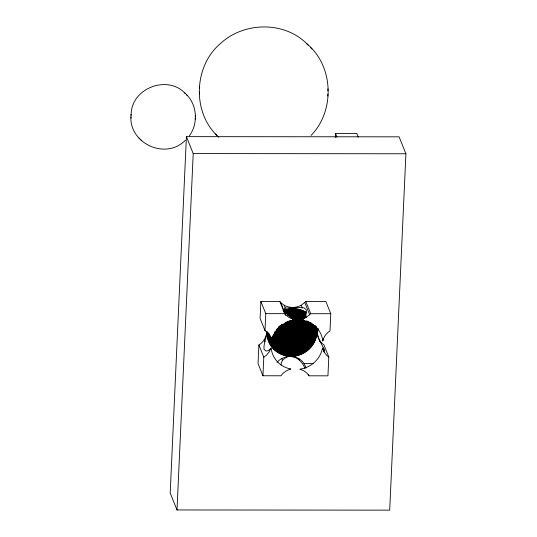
<?xml version="1.0" encoding="UTF-8"?>
<svg xmlns="http://www.w3.org/2000/svg" width="537" height="537" viewBox="0 0 537 537"><rect width="100%" height="100%" fill="white"/><g stroke="black" fill="none" stroke-linecap="round" stroke-linejoin="round"><path stroke-width="0.81" d="M301.23 354.212L302.667 353.561L287.127 321.905C276.891 326.147 285.416 341.874 294.659 335.739C303.814 331.389 296.518 317.092 287.604 321.69L301.23 354.212C286.161 361.636 265.473 349.386 267.272 332M185.46 140.204C165.195 161.1 126.893 142.439 131.176 113.575C132.042 87.853 168.088 74.482 185.372 93.646M189.319 135.868C198.791 123.174 197.126 103.225 184.721 92.982M218.814 137.25C191.823 113.475 193.307 66.299 220.626 43.369C244.456 21.406 285.61 20.97 308.131 45.081M311.051 135.458C335.182 110.79 333.752 65.923 306.822 43.759M287.416 356.024L288.846 336.766L291.96 321.052M131.115 115.435L131.135 114.488M131.088 118.127L131.102 117.16M195.226 119.147L195.24 118.214M195.253 116.489L195.273 115.522M199.556 94.042L199.589 92.109M199.616 88.665L199.65 86.766M302.667 353.561C312.393 349.01 318.783 337.733 316.508 327.046L306.835 326.456L275.843 330.946M327.892 90.766L327.926 88.84M327.832 96.083L327.865 94.217M275.635 350.983C283.442 336.719 293.155 322.328 306.063 312.272C300.78 309.037 294.263 307.996 288.201 309.178L288.564 314.917L287.57 315.138M291 317.817L292.088 308.728M290.483 317.837L291.309 308.768M286.651 355.903L288.846 336.766M186.413 136.646L170.202 493.026L177.009 509.962L389.701 510.15L405.912 153.77L399.105 136.834L186.413 136.646L193.219 153.582L177.009 509.962M266.929 331.893C266.426 336.444 263.627 342.398 258.888 344.976L258.042 363.569L262.949 375.766L280.878 375.786L283.006 373.275L286.644 370.691L290.53 368.966A26.152 24.595 -21.9 0 1 271.252 348.842L270.99 348.13L268.54 350.641L265.949 351.023L264.05 349.365C263.392 343.224 266.795 337.565 266.896 331.45M293.101 319.079L289.067 317.448L285.664 314.857L280.757 302.66L279.864 301.472L260.868 301.458L260.096 318.441L265.003 330.638L267.298 332.39L269.849 335.766L271.373 339.699L271.863 339.545A26.152 24.595 -21.9 0 1 292.94 320.367L292.88 318.542L288.107 315.051L286.765 313.454L284.704 310.05L284.637 308.164L298.847 307.573L304.143 307.889L306.285 309.768C307.036 313.487 304.714 316.743 301.727 318.636M262.949 375.766L263.795 357.172L258.888 344.976M265.003 330.638L265.775 313.655L260.868 301.458M323.636 350.56L323.744 348.117M335.283 137.579L335.471 133.424L356.736 133.445L358.273 137.271M318.213 328.832C316.192 334.591 318.918 341.532 323.892 344.848L328.798 357.051L327.946 375.826L308.963 375.806L307.07 373.296L303.66 370.705L299.941 369.201L301.035 369.389M330.772 313.715L329.987 330.879C326.436 333.155 323.549 336.927 322.797 341.129L322.609 339.773A26.152 24.595 -21.9 0 0 301.854 320.139L301.908 319.092L306.083 317.468L310.728 313.695L330.772 313.715L325.865 301.512L305.822 301.492L301.176 305.264A17.171 16.144 -21.9 0 1 284.167 305.251L280.757 302.66M290.92 320.998L289.557 345.291L289.738 356.246C285.382 357.004 280.905 360.26 280.992 365.113M285.892 355.756C287.288 339.827 290.504 323.65 296.753 308.956M291.443 321.012L289.618 336.86L288.96 356.192M288.973 309.037L289.268 316.394M285.14 355.588L286.59 344.875L288.342 336.659L286.107 344.747L284.395 355.4M291.759 317.817L292.081 314.622L293.652 308.708M291.249 317.81L292.873 308.708M289.618 336.86L288.557 345.21L288.188 356.118M322.878 340.438L323.334 338.344M283.657 355.192C286.161 339.283 290.913 323.073 299.774 309.58M289.752 308.929L289.644 316.34M282.925 354.957L285.16 344.465L287.597 336.451L284.691 344.298L282.2 354.702M292.383 318.656L293.081 314.669L295.209 308.788M291.873 318.622L294.43 308.735M290.53 308.835L290.188 317.072M281.489 354.42C285.449 338.793 291.437 322.871 301.244 310.024M280.791 354.118C284.838 338.397 291.719 322.623 302.68 310.561M280.099 353.802L283.335 343.714L286.657 336.061L282.898 343.499L279.421 353.46M292.571 318.676L293.585 314.716L295.981 308.862M304.828 368.254C303.298 363.455 299.277 359.266 294.632 357.192L294.726 356.877C300.203 358.333 304.62 362.603 305.902 368.181M278.757 353.091C284.248 337.8 292.329 322.502 304.07 311.178M278.099 352.708L282.046 343.015L286.208 335.826M276.837 351.883L281.234 342.478L290.517 328.597L295.061 314.95L298.277 309.225M292.47 321.126L294.571 314.857L297.511 309.077M277.461 352.306L281.636 342.754L285.771 335.565M276.226 351.44L280.838 342.197L285.362 335.276M328.798 357.051L326.738 355.481L324.187 352.104L322.663 348.177L322.307 349.077A26.152 24.595 -21.9 0 1 300.23 369.154M292.98 321.227L295.551 315.058L299.028 309.386M275.058 350.5C282.757 336.256 293.551 323.032 306.157 312.95M270.99 348.13L269.111 352.057L266.251 355.427L263.795 357.172M274.494 350.003L279.717 341.27L284.972 334.96M293.477 321.361L296.511 315.313L300.512 309.789M273.951 349.493C281.838 335.914 293.437 324.496 305.58 314.722M273.427 348.963L279.032 340.592L284.603 334.625M272.924 348.412C281.314 335.397 293.517 324.945 305.962 315.951M293.961 321.522L297.444 315.635L301.969 310.279M272.434 347.848L278.388 339.881L284.254 334.262M271.964 347.271C279.663 335.31 291.786 327.389 303.439 319.69M271.514 346.68L277.797 339.122L283.784 333.685M294.43 321.717L298.357 316.004L303.378 310.856M271.084 346.076C279.368 334.524 291.994 327.402 304.056 320.428C319.28 341.653 277.904 357.595 275.051 331.577L282.368 329.778L275.092 332.054M270.675 345.452L277.253 338.33L283.509 333.276M270.292 344.821C279.851 333.417 293.397 325.818 307.271 320.911M295.33 322.187L299.673 316.669L305.412 311.883M294.887 321.938L299.243 316.434L304.748 311.52M269.923 344.177L276.77 337.505L283.254 332.846L276.548 337.082L269.581 343.519M277.038 362.327C280.495 358.266 286.013 356.152 291.296 356.273L290.134 336.887L290.349 356.313L294.632 357.192M269.259 342.854C279.71 332.396 293.94 326.496 307.56 321.381M268.963 342.176L276.146 336.216L283.033 332.403M268.688 341.485C280.019 331.463 294.954 326.181 309.292 322.113M295.753 322.469L300.908 317.448L305.634 313.89L306.191 314.293M268.433 340.794L275.81 335.323L282.845 331.947M268.205 340.089C280.395 330.268 296.229 326.013 311.306 322.965M267.997 339.377L271.024 337.102M296.156 322.764L301.687 318.032L306.103 315.125M267.815 338.659L269.574 337.216L269.131 334.544L267.325 335.726M306.204 317.166L302.767 318.991L290.517 328.597L275.219 333.007M267.661 337.934L269.426 336.558M296.531 323.093L305.768 316.749M267.527 337.202L269.305 335.887M267.413 336.464L269.205 335.216M296.894 323.442L302.418 319.79M267.265 334.987L268.473 334.242M272.313 336.33L282.61 331.242L273.219 335.169M267.231 334.242L269.037 333.188M297.223 323.811L303.022 320.468M267.218 333.497L268.426 332.839M273.836 334.249L282.502 330.765M304.345 320.811L297.532 324.207L304.62 321.2M282.939 310.769L288.201 309.178M283.375 311.762C290.524 308.708 299.243 309.366 305.634 313.89M298.062 325.039L308.292 321.757M275.145 332.531C288.201 328.933 301.707 324.986 315.347 325.503M298.283 325.482L305.795 323.281L310.299 322.515M312.534 324.079C300.378 324.959 288.96 329.893 276.656 329.946M298.471 325.939L306.171 324.16L311.541 323.549M276.649 330.315L282.355 329.282M288.564 314.917C293.739 313.883 299.445 315.474 303.11 319.334M298.632 326.409L306.479 325.06L313.514 324.657C322.126 352.198 276.441 365.697 269.574 337.216M289.369 369.228L290.826 369.067M276.683 329.456C289.993 328.543 303.761 326.999 316.904 329.993M298.767 326.885L306.728 325.986L316.353 326.321M316.756 328.51C303.821 325.858 290.678 329.691 277.622 328.235M277.575 328.55L282.415 328.282M298.861 327.369L306.916 326.926L316.642 327.778M276.709 329.08L282.368 328.778M193.219 153.582L405.912 153.77M265.775 313.655L284.764 313.675L285.664 314.857M298.928 327.865L307.043 327.872L316.837 329.248M304.063 363.609L313.138 363.616M278.502 327.758L307.083 330.282L316.897 332.98M316.951 331.483C304.58 327.51 291.322 329.825 278.75 326.751M298.961 328.355L307.11 328.832L316.937 330.738M278.676 327.006L282.616 327.295M278.562 327.489L282.502 327.785M292.128 356.655L294.726 356.877M298.961 328.859L307.11 329.799L316.937 332.228M279.67 326.382L306.828 332.202L316.508 335.954M316.749 334.47C305.331 329.322 292.37 330.221 280.737 325.711M298.928 329.356L307.043 330.758L316.837 333.725M279.918 325.711L282.939 326.335M279.743 326.174L282.757 326.811M298.861 329.852L306.916 331.725L316.642 335.216M316.165 337.424C305.217 331.309 292.437 330.107 281.019 325.107M280.945 325.254L283.147 325.872M298.767 330.349L306.728 332.678L316.347 336.692M315.729 338.874C305.264 332.302 292.752 330.409 281.851 324.737M281.965 324.912L283.382 325.415M298.632 330.839L306.479 333.618L315.957 338.156M315.199 340.304C305.063 333.229 292.692 330.604 282.187 324.2M298.471 331.316L306.164 334.551L315.474 339.592M322.663 348.177L323.623 350.701L324.502 350.789L324.241 349.426L319.28 339.901A17.171 16.144 -21.9 0 1 317.938 328.228M282.113 324.308L283.643 324.972M314.581 341.7C305.271 334.423 293.618 331.228 283.939 324.549M298.283 331.785L305.795 335.457L314.904 341.002M284.261 324.14C293.477 331.463 304.915 335.35 313.87 343.056M298.055 332.249L305.365 336.35L314.239 342.384M284.603 323.757C293.309 331.698 304.499 336.256 313.078 344.371M297.807 332.698L304.882 337.209L313.48 343.72M297.525 333.128L304.338 338.048L312.648 345.016M284.972 323.388L303.103 339.619L310.728 347.452M285.369 323.039L302.412 340.351L309.661 348.58M312.198 345.64C304.304 336.894 292.45 332.591 285.778 322.717M296.713 334.135L310.205 348.023M310.54 47.551L311.896 48.927M186.581 94.881L187.259 95.566M215.585 133.955L216.941 135.324M139.103 138.083L139.781 138.768M140.983 140.003L141.64 140.667M311.728 346.258L297.223 333.544L311.238 346.862M286.208 322.422C292.464 332.443 301.774 340.002 308.52 349.647M296.343 334.497L309.097 349.124M295.954 334.846L307.929 350.158M307.318 350.648L290.517 328.597L286.657 322.153M306.694 351.124L295.538 335.169L306.056 351.581M288.094 321.495L290.517 328.597L304.734 352.433M305.399 352.017L290.517 328.597L288.597 321.341M294.659 335.739L304.056 352.829M303.365 353.205L294.195 335.981L301.955 353.896M335.471 133.424L337.008 137.25M305.822 301.492L310.728 313.695M304.821 302.68L309.728 314.877M323.623 350.701L324.187 352.104M301.176 305.264L302.203 307.822M284.167 305.251L285.308 308.09M279.864 301.472L284.764 313.675M308.352 374.282L308.963 375.806M298.76 358.508L299.404 360.112M281.744 358.488L282.509 360.401M269.849 335.766L269.138 333.994L271.373 339.699M264.204 339.854L264.956 341.72M319.3 339.901L320.025 341.76M300.498 354.507L293.712 336.202M285.369 315.044L283.67 310.473M305.278 315.279L306.083 317.468M299.76 354.782L290.517 328.597L289.362 321.153M299.015 355.031L293.222 336.39M284.717 311.245L285.879 314.857M298.263 355.259C295.196 343.935 290.134 332.967 289.879 321.072M297.505 355.46L292.47 336.618L296.739 355.642M285.798 312.487L285.154 309.95M295.968 355.803L290.517 328.597L290.403 321.019M286.751 313.783L285.906 309.721M295.196 355.937L291.953 336.733M294.417 356.051L291.175 336.847L290.517 328.597L291.067 345.298L292.074 356.253M287.443 314.387L286.664 309.52M293.638 356.145L291.175 336.847L291.571 345.271L292.86 356.212M288.067 315.024L287.429 309.339"/></g></svg>
